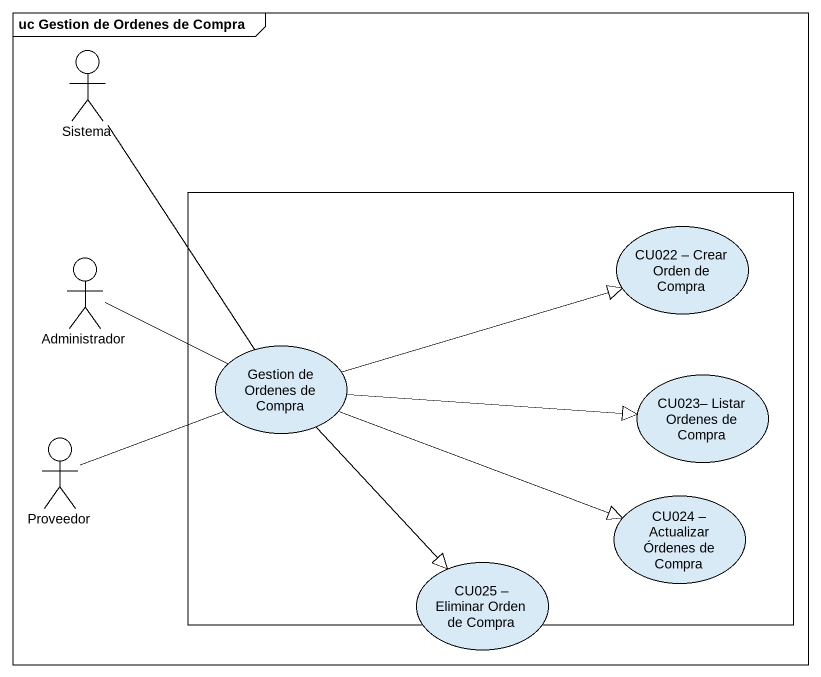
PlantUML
@startuml
mainframe uc Gestion de Ordenes de Compra
actor Sistema
rectangle " " as rectangle1 {
  usecase "CU022 – Crear Orden de Compra" as CU022_Crear_Orden_de_Compra
  usecase "Gestion de Ordenes de Compra" as Gestion_de_Ordenes_de_Compra
  usecase "CU023– Listar Ordenes de Compra" as CU023_Listar_Ordenes_de
  usecase "CU024 – Actualizar Órdenes de Compra" as CU024_Actualizar_Órdenes_de
}
actor Administrador
actor Proveedor
usecase "CU025 – Eliminar Orden de Compra" as CU025_Eliminar_Orden_de
Sistema -- Gestion_de_Ordenes_de_Compra
Administrador -right- Gestion_de_Ordenes_de_Compra
Gestion_de_Ordenes_de_Compra -right-|> CU022_Crear_Orden_de_Compra
Gestion_de_Ordenes_de_Compra -right-|> CU023_Listar_Ordenes_de
Gestion_de_Ordenes_de_Compra -right-|> CU024_Actualizar_Órdenes_de
Gestion_de_Ordenes_de_Compra --|> CU025_Eliminar_Orden_de
Proveedor -right- Gestion_de_Ordenes_de_Compra
@enduml
